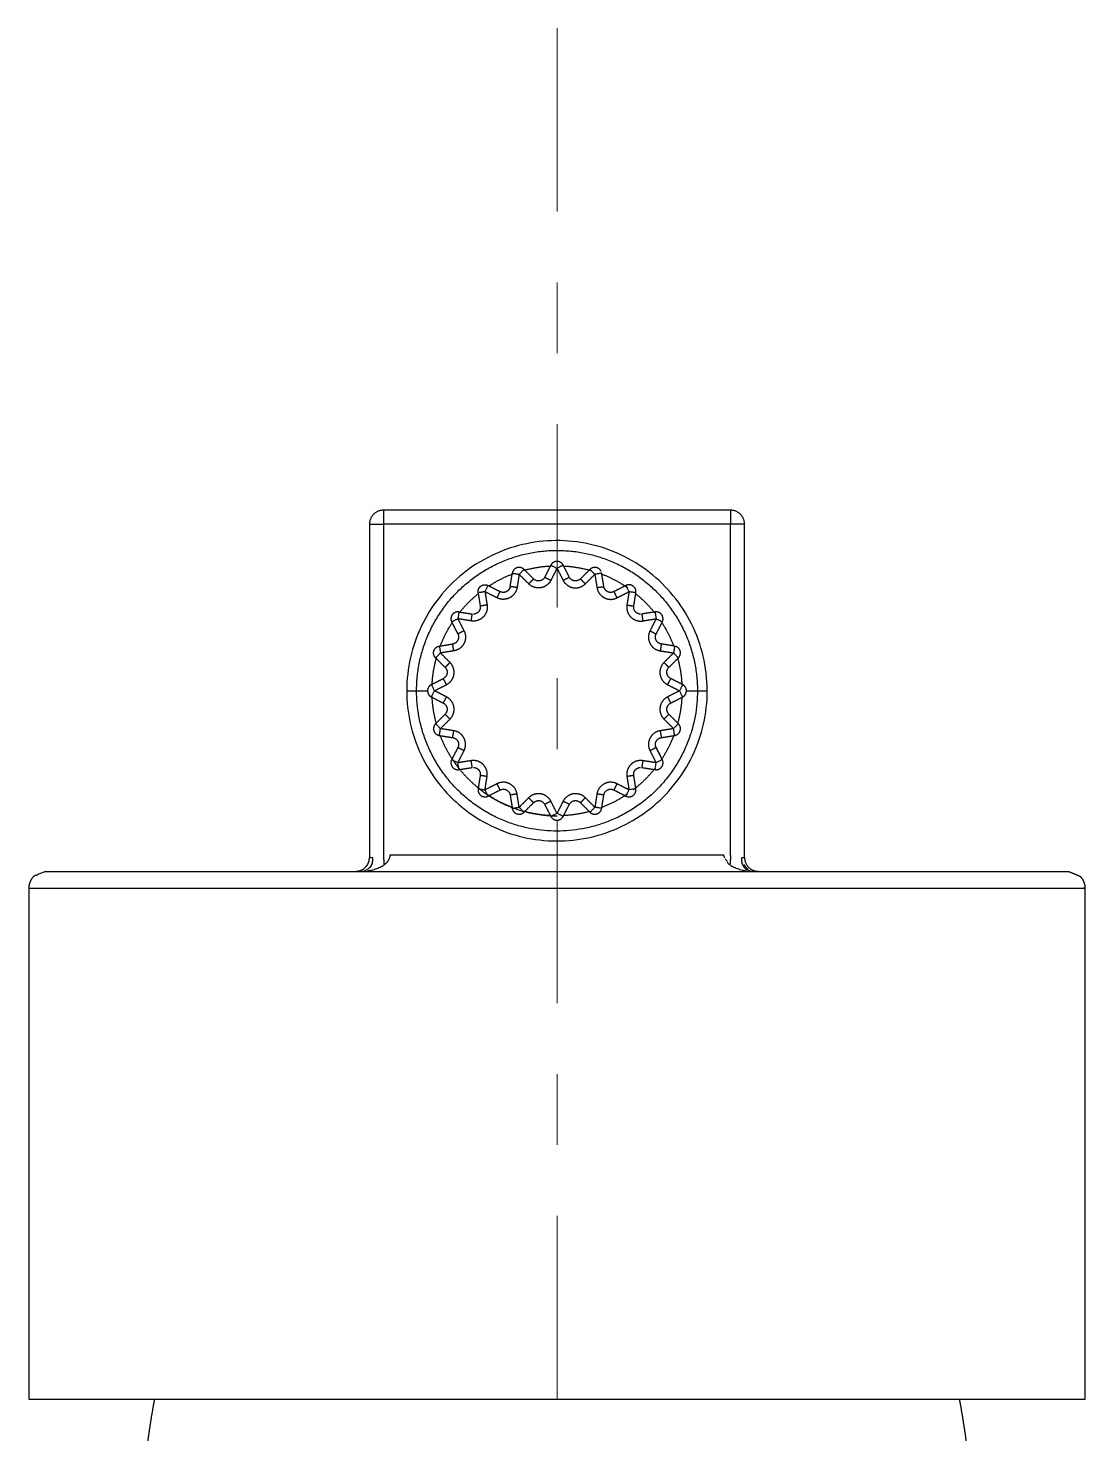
# Model space of a CAD drawing. Extents: x 9520 to 10292, y -16148 to -15602.
# Drawn here: x 9891.6 to 9929.7, y -15797.3 to -15746.5 of the extents above; entities that cross this region are included whole.
import ezdxf

# ---------------------------------------------------------------- set-up
doc = ezdxf.new("R2010")
doc.units = 0
doc.header["$MEASUREMENT"] = 0
doc.linetypes.add('CENTER', pattern=[47.5, 22, -8.5, 8.5, -8.5])
doc.linetypes.add('CENTER2', pattern=[28.575, 19.05, -3.175, 3.175, -3.175])
doc.layers.get('0').update_dxf_attribs({"linetype": 'CONTINUOUS'})
doc.layers.add('CENTER', color=1, linetype='CENTER2')

msp = doc.modelspace()

# ---------------------------------------------------------------- linework, layer by layer
at = {"lineweight": -3}
for points, weights, degree in [([(9904.418, -15763.805), (9904.418, -15763.805), (9904.418, -15764.305)], [1, 0.707106781153, 1], 2), ([(9916.918, -15763.805), (9916.918, -15763.805), (9916.918, -15764.305)], [1, 0.707106781187, 1], 2), ([(9903.918, -15764.305), (9903.918, -15764.305), (9904.418, -15764.305)], [1, 0.707106781187, 1], 2), ([(9904.418, -15763.805), (9903.918, -15763.805), (9903.918, -15764.305)], [1, 0.707106781187, 1], 2), ([(9917.418, -15764.305), (9917.418, -15763.805), (9916.918, -15763.805)], [1, 0.707106781187, 1], 2), ([(9917.418, -15764.305), (9917.418, -15764.305), (9916.918, -15764.305)], [1, 0.707106781187, 1], 2), ([(9909.505, -15765.958), (9909.96, -15765.836), (9910.43, -15765.811)], [1, 0.994568928658, 1], 2), ([(9910.469, -15765.809), (9910.45, -15765.81), (9910.43, -15765.811)], [0.999904615494, 0.99994298168, 1], 2), ([(9910.445, -15765.782), (9910.445, -15765.782), (9910.668, -15765.896)], [1, 0.707106781206, 1], 2), ([(9910.891, -15765.782), (9910.891, -15765.782), (9910.668, -15765.896)], [1, 0.707106781171, 1], 2), ([(9910.905, -15765.811), (9910.888, -15765.81), (9910.87, -15765.809)], [1, 0.999948421234, 0.999912105527], 2), ([(9910.905, -15765.811), (9911.376, -15765.836), (9911.831, -15765.958)], [1, 0.994568928662, 1], 2), ([(9908.219, -15766.53), (9908.614, -15766.273), (9909.053, -15766.104)], [1, 0.994568928646, 1], 2), ([(9909.053, -15766.104), (9909.096, -15766.088), (9909.139, -15766.073)], [1, 0.999732737787, 0.99956794411], 2), ([(9909.077, -15766.075), (9909.139, -15766.085), (9909.305, -15766.111)], [0.88835435667, 0.782163731068, 1], 2), ([(9909.305, -15766.111), (9909.482, -15765.935), (9909.482, -15765.935)], [1, 0.70710678117, 1], 2), ([(9909.47, -15765.967), (9909.488, -15765.962), (9909.505, -15765.958)], [0.999802166173, 0.999892847601, 1], 2), ([(9910.002, -15766.351), (9909.898, -15766.351), (9909.825, -15766.278)], [1, 0.923928800676, 1], 2), ([(9910.225, -15766.215), (9910.155, -15766.351), (9910.002, -15766.351)], [1, 0.852320484984, 1], 2), ([(9911.334, -15766.351), (9911.181, -15766.351), (9911.111, -15766.215)], [1, 0.852320484978, 1], 2), ([(9911.511, -15766.278), (9911.437, -15766.351), (9911.334, -15766.351)], [1, 0.923928800676, 1], 2), ([(9911.831, -15765.958), (9911.87, -15765.968), (9911.908, -15765.979)], [1, 0.999763316209, 0.999606994734], 2), ([(9912.03, -15766.111), (9911.854, -15765.935), (9911.854, -15765.935)], [1, 0.707106781192, 1], 2), ([(9912.277, -15766.072), (9912.277, -15766.072), (9912.03, -15766.111)], [1, 0.707106781176, 1], 2), ([(9912.252, -15766.093), (9912.267, -15766.099), (9912.283, -15766.104)], [0.999820167394, 0.999903388863, 1], 2), ([(9912.283, -15766.104), (9912.722, -15766.273), (9913.117, -15766.53)], [1, 0.994568928659, 1], 2), ([(9907.172, -15767.471), (9907.469, -15767.106), (9907.834, -15766.809)], [1, 0.994568928656, 1], 2), ([(9908.076, -15766.738), (9907.932, -15766.761), (9907.861, -15766.772)], [1, 0.805421925683, 0.869372383794], 2), ([(9908.076, -15766.488), (9908.136, -15766.488), (9908.19, -15766.515)], [1, 0.972337504974, 1], 2), ([(9908.076, -15766.738), (9908.19, -15766.515), (9908.19, -15766.515)], [1, 0.707106781174, 1], 2), ([(9908.736, -15766.763), (9908.676, -15766.763), (9908.622, -15766.735)], [1, 0.97232704154, 1], 2), ([(9908.983, -15766.552), (9908.949, -15766.763), (9908.736, -15766.763)], [1, 0.760211636955, 1], 2), ([(9912.6, -15766.763), (9912.387, -15766.763), (9912.353, -15766.552)], [1, 0.760211636653, 1], 2), ([(9912.714, -15766.735), (9912.66, -15766.763), (9912.6, -15766.763)], [1, 0.972327041152, 1], 2), ([(9913.117, -15766.53), (9913.171, -15766.565), (9913.223, -15766.601)], [1, 0.999624931209, 0.999451669901], 2), ([(9913.146, -15766.515), (9913.146, -15766.515), (9913.26, -15766.738)], [1, 0.707319589939, 1], 2), ([(9913.507, -15766.777), (9913.507, -15766.777), (9913.26, -15766.738)], [1, 0.707106781201, 1], 2), ([(9913.501, -15766.809), (9913.867, -15767.106), (9914.164, -15767.471)], [1, 0.994568928658, 1], 2), ([(9906.468, -15768.69), (9906.637, -15768.251), (9906.893, -15767.856)], [1, 0.99456892865, 1], 2), ([(9906.851, -15767.713), (9906.851, -15767.773), (9906.878, -15767.827)], [1, 0.972337504997, 1], 2), ([(9907.101, -15767.713), (9906.878, -15767.827), (9906.878, -15767.827)], [1, 0.707106781202, 1], 2), ([(9907.14, -15767.466), (9907.14, -15767.466), (9907.101, -15767.713)], [1, 0.707106781184, 1], 2), ([(9914.164, -15767.471), (9914.185, -15767.497), (9914.205, -15767.523)], [1, 0.999806777725, 0.999667114121], 2), ([(9914.196, -15767.466), (9914.196, -15767.466), (9914.235, -15767.713)], [1, 0.707106781184, 1], 2), ([(9914.458, -15767.827), (9914.458, -15767.827), (9914.235, -15767.713)], [1, 0.707106781209, 1], 2), ([(9914.443, -15767.856), (9914.699, -15768.251), (9914.868, -15768.69)], [1, 0.994568928661, 1], 2), ([(9914.458, -15767.827), (9914.485, -15767.773), (9914.485, -15767.713)], [1, 0.972337504991, 1], 2), ([(9907.126, -15768.373), (9907.126, -15768.586), (9906.915, -15768.62)], [1, 0.760211636975, 1], 2), ([(9907.099, -15768.259), (9907.126, -15768.313), (9907.126, -15768.373)], [1, 0.972327041349, 1], 2), ([(9906.435, -15768.695), (9906.435, -15768.695), (9906.474, -15768.942)], [1, 0.707106781099, 1], 2), ([(9914.9, -15768.695), (9914.9, -15768.695), (9914.861, -15768.942)], [1, 0.707106781098, 1], 2), ([(9915.111, -15768.942), (9915.111, -15768.752), (9914.928, -15768.701)], [1, 0.780943142058, 0.962295721619], 2), ([(9906.174, -15770.067), (9906.199, -15769.597), (9906.321, -15769.142)], [1, 0.99456892865, 1], 2), ([(9906.474, -15768.942), (9906.298, -15769.119), (9906.298, -15769.119)], [1, 0.707106781223, 1], 2), ([(9906.321, -15769.142), (9906.325, -15769.125), (9906.33, -15769.109)], [1, 0.999898315872, 0.999811464497], 2), ([(9915.038, -15769.119), (9915.038, -15769.119), (9914.861, -15768.942)], [1, 0.707106781208, 1], 2), ([(9914.998, -15769.079), (9915.007, -15769.11), (9915.015, -15769.142)], [0.99966711412, 0.999806777724, 1], 2), ([(9915.015, -15769.142), (9915.137, -15769.597), (9915.162, -15770.067)], [1, 0.994568928663, 1], 2), ([(9915.038, -15769.119), (9915.111, -15769.046), (9915.111, -15768.942)], [1, 0.923826400915, 1], 2), ([(9905.261, -15770.305), (9905.468, -15770.305), (9905.614, -15770.305)], [1, 0.92377299443, 1], 2), ([(9906.145, -15770.082), (9906.145, -15770.082), (9906.259, -15770.305)], [1, 0.70710678117, 1], 2), ([(9906.145, -15770.528), (9906.145, -15770.528), (9906.259, -15770.305)], [1, 0.707106781175, 1], 2), ([(9906.173, -15770.092), (9906.174, -15770.08), (9906.174, -15770.067)], [0.999935768924, 0.999964210007, 1], 2), ([(9915.191, -15770.082), (9915.191, -15770.082), (9915.077, -15770.305)], [1, 0.707106781168, 1], 2), ([(9915.191, -15770.528), (9915.191, -15770.528), (9915.077, -15770.305)], [1, 0.707106781172, 1], 2), ([(9915.327, -15770.305), (9915.327, -15770.152), (9915.191, -15770.082)], [1, 0.852567624785, 1], 2), ([(9915.191, -15770.528), (9915.327, -15770.458), (9915.327, -15770.305)], [1, 0.852567624781, 1], 2), ([(9906.174, -15770.542), (9906.172, -15770.51), (9906.171, -15770.477)], [1, 0.999903396373, 0.999860333756], 2), ([(9906.321, -15771.468), (9906.199, -15771.013), (9906.174, -15770.542)], [1, 0.994568928651, 1], 2), ([(9915.162, -15770.542), (9915.137, -15771.013), (9915.015, -15771.468)], [1, 0.994568928663, 1], 2), ([(9906.298, -15771.491), (9906.298, -15771.491), (9906.474, -15771.667)], [1, 0.707106781206, 1], 2), ([(9906.439, -15771.891), (9906.45, -15771.824), (9906.474, -15771.667)], [0.879332768171, 0.792109900686, 1], 2), ([(9906.893, -15772.754), (9906.637, -15772.359), (9906.468, -15771.919)], [1, 0.994568928653, 1], 2), ([(9914.868, -15771.919), (9914.699, -15772.359), (9914.443, -15772.754)], [1, 0.994568928664, 1], 2), ([(9915.038, -15771.491), (9915.038, -15771.491), (9914.861, -15771.667)], [1, 0.707106781225, 1], 2), ([(9914.9, -15771.914), (9914.9, -15771.914), (9914.861, -15771.667)], [1, 0.707106781239, 1], 2), ([(9914.879, -15771.892), (9914.874, -15771.906), (9914.868, -15771.919)], [0.999838701279, 0.999914052103, 1], 2), ([(9914.9, -15771.914), (9915.111, -15771.881), (9915.111, -15771.667)], [1, 0.760315804315, 1], 2), ([(9915.111, -15771.667), (9915.111, -15771.564), (9915.038, -15771.491)], [1, 0.923826400913, 1], 2), ([(9906.878, -15772.783), (9906.878, -15772.783), (9907.101, -15772.896)], [1, 0.707482663699, 1], 2), ([(9906.919, -15772.795), (9907.017, -15772.941), (9907.125, -15773.079)], [0.862068945541, 0.858723149583, 0.856692139583], 2), ([(9914.458, -15772.783), (9914.458, -15772.783), (9914.235, -15772.896)], [1, 0.707270012364, 1], 2), ([(9914.443, -15772.754), (9914.434, -15772.769), (9914.424, -15772.783)], [1, 0.999897003002, 0.999809224248], 2), ([(9914.485, -15772.897), (9914.485, -15772.837), (9914.458, -15772.783)], [1, 0.972337504999, 1], 2), ([(9907.172, -15773.138), (9907.151, -15773.113), (9907.131, -15773.087)], [1, 0.99980712162, 0.999667611435], 2), ([(9907.834, -15773.801), (9907.469, -15773.504), (9907.172, -15773.138)], [1, 0.994568928659, 1], 2), ([(9914.164, -15773.138), (9913.867, -15773.504), (9913.501, -15773.801)], [1, 0.994568928664, 1], 2), ([(9914.198, -15773.096), (9914.181, -15773.117), (9914.164, -15773.138)], [0.999718234413, 0.999840978998, 1], 2), ([(9907.829, -15773.833), (9907.829, -15773.833), (9908.076, -15773.872)], [1, 0.707106781199, 1], 2), ([(9907.907, -15773.859), (9907.871, -15773.83), (9907.834, -15773.801)], [0.999560768038, 0.999726878781, 1], 2), ([(9907.907, -15773.859), (9908.026, -15773.951), (9908.151, -15774.035)], [0.856895310157, 0.858690297735, 0.861449787061], 2), ([(9908.19, -15774.095), (9908.19, -15774.095), (9908.076, -15773.872)], [1, 0.707106781173, 1], 2), ([(9908.622, -15773.874), (9908.676, -15773.847), (9908.736, -15773.847)], [1, 0.972327041017, 1], 2), ([(9908.736, -15773.847), (9908.949, -15773.847), (9908.983, -15774.058)], [1, 0.760211638399, 1], 2), ([(9912.353, -15774.058), (9912.387, -15773.847), (9912.6, -15773.847)], [1, 0.760211638399, 1], 2), ([(9912.6, -15773.847), (9912.66, -15773.847), (9912.714, -15773.874)], [1, 0.972327041019, 1], 2), ([(9913.146, -15774.095), (9913.146, -15774.095), (9913.259, -15773.872)], [1, 0.707269857015, 1], 2), ([(9913.501, -15773.801), (9913.458, -15773.836), (9913.413, -15773.871)], [1, 0.99966789592, 0.999494012733], 2), ([(9908.076, -15774.122), (9908.136, -15774.122), (9908.19, -15774.095)], [1, 0.972337504973, 1], 2), ([(9908.219, -15774.08), (9908.207, -15774.072), (9908.195, -15774.065)], [1, 0.999917156197, 0.999844157841], 2), ([(9909.053, -15774.505), (9908.614, -15774.336), (9908.219, -15774.08)], [1, 0.994568928658, 1], 2), ([(9908.219, -15774.08), (9909.336, -15774.805), (9910.668, -15774.805)], [0.863024845055, 0.890795195755, 1], 2), ([(9909.825, -15774.332), (9909.899, -15774.258), (9910.002, -15774.258)], [1, 0.92379476048, 1], 2), ([(9910.002, -15774.258), (9910.155, -15774.258), (9910.225, -15774.395)], [1, 0.852503607935, 1], 2), ([(9911.111, -15774.395), (9911.181, -15774.258), (9911.334, -15774.258)], [1, 0.852412059644, 1], 2), ([(9911.334, -15774.258), (9911.437, -15774.259), (9911.511, -15774.332)], [1, 0.923861794778, 1], 2), ([(9913.117, -15774.08), (9912.722, -15774.336), (9912.283, -15774.505)], [1, 0.994568928657, 1], 2), ([(9913.193, -15774.03), (9913.155, -15774.055), (9913.117, -15774.08)], [0.999568152961, 0.999732907111, 1], 2), ([(9913.146, -15774.095), (9913.2, -15774.122), (9913.26, -15774.122)], [1, 0.97233750517, 1], 2), ([(9909.058, -15774.537), (9909.058, -15774.537), (9909.305, -15774.498)], [1, 0.707106781199, 1], 2), ([(9909.058, -15774.537), (9909.092, -15774.748), (9909.305, -15774.748)], [1, 0.760315804407, 1], 2), ([(9909.482, -15774.675), (9909.482, -15774.675), (9909.305, -15774.498)], [1, 0.707106781191, 1], 2), ([(9909.305, -15774.748), (9909.409, -15774.748), (9909.482, -15774.675)], [1, 0.923826400903, 1], 2), ([(9910.43, -15774.799), (9909.96, -15774.774), (9909.505, -15774.652)], [1, 0.994568928659, 1], 2), ([(9910.445, -15774.828), (9910.445, -15774.828), (9910.668, -15774.714)], [1, 0.707106781167, 1], 2), ([(9910.445, -15774.828), (9910.515, -15774.964), (9910.668, -15774.964)], [1, 0.852567624753, 1], 2), ([(9910.891, -15774.828), (9910.891, -15774.828), (9910.668, -15774.714)], [1, 0.707106781163, 1], 2), ([(9910.668, -15774.964), (9910.821, -15774.964), (9910.891, -15774.828)], [1, 0.852567624753, 1], 2), ([(9911.831, -15774.652), (9911.376, -15774.774), (9910.905, -15774.799)], [1, 0.994568928661, 1], 2), ([(9911.854, -15774.675), (9911.854, -15774.675), (9912.03, -15774.498)], [1, 0.707106781172, 1], 2), ([(9911.854, -15774.675), (9911.927, -15774.748), (9912.03, -15774.748)], [1, 0.923826400907, 1], 2), ([(9912.277, -15774.537), (9912.277, -15774.537), (9912.03, -15774.498)], [1, 0.707106781176, 1], 2), ([(9912.03, -15774.748), (9912.244, -15774.748), (9912.277, -15774.537)], [1, 0.760315804253, 1], 2), ([(9903.918, -15776.305), (9903.918, -15776.305), (9903.993, -15776.305)], [1, 0.961769724036, 1], 2), ([(9904.418, -15776.239), (9904.432, -15776.405), (9904.443, -15776.538)], [1, 0.948852224437, 1], 2), ([(9916.918, -15776.239), (9916.904, -15776.405), (9916.893, -15776.538)], [1, 0.948851854337, 1], 2), ([(9917.343, -15776.305), (9917.418, -15776.305), (9917.418, -15776.305)], [1, 0.961769184808, 1], 2), ([(9917.418, -15776.305), (9917.418, -15776.805), (9917.918, -15776.805)], [1, 0.707106781187, 1], 2), ([(9892.268, -15776.805), (9892.268, -15776.805), (9908.526, -15776.805)], [1, 0.747138767735, 1], 2), ([(9908.526, -15776.805), (9909.593, -15776.805), (9910.668, -15776.805)], [1, 0.998267078611, 1], 2), ([(9917.403, -15776.562), (9917.456, -15776.664), (9917.541, -15776.728)], [0.86653291059, 0.841790453716, 0.864214135962], 2), ([(9891.669, -15777.405), (9891.669, -15777.405), (9908.456, -15777.405)], [0.978045968141, 0.73889015648, 1], 2), ([(9908.456, -15777.405), (9909.558, -15777.405), (9910.668, -15777.405)], [1, 0.998298353132, 1], 2), ([(9891.668, -15795.805), (9891.668, -15795.805), (9910.668, -15795.805)], [1, 0.707106781187, 1], 2), ([(9895.95, -15797.305), (9896.017, -15796.803), (9896.097, -15796.303), (9896.188, -15795.805)], [1.18739528092, 1.18719344819, 1.1872221149, 1.18748128104], 3), ([(9910.668, -15795.805), (9929.668, -15795.805), (9929.668, -15795.805)], [1, 0.707106781187, 1], 2), ([(9925.147, -15795.805), (9925.239, -15796.303), (9925.319, -15796.803), (9925.386, -15797.305)], [1.1134584095, 1.11321537087, 1.11318851285, 1.11337783544], 3)]:
    msp.add_rational_spline(points, weights, degree=degree, dxfattribs=at)
for points, degree in [([(9903.918, -15764.305), (9903.918, -15770.305), (9903.918, -15776.305)], 2), ([(9916.918, -15763.805), (9910.668, -15763.805), (9904.418, -15763.805)], 2), ([(9916.918, -15764.305), (9910.668, -15764.305), (9904.418, -15764.305)], 2), ([(9904.418, -15764.305), (9904.418, -15770.272), (9904.418, -15776.239)], 2), ([(9916.918, -15776.239), (9916.918, -15770.272), (9916.918, -15764.305)], 2), ([(9917.418, -15776.305), (9917.418, -15770.305), (9917.418, -15764.305)], 2), ([(9916.075, -15770.305), (9916.072, -15769.873), (9915.976, -15769.044), (9915.55, -15767.875), (9914.885, -15766.85), (9914.027, -15766.011), (9912.99, -15765.371), (9911.836, -15764.979), (9910.626, -15764.853), (9909.42, -15764.997), (9908.278, -15765.404), (9907.252, -15766.056), (9906.4, -15766.912), (9905.749, -15767.95), (9905.349, -15769.107), (9905.261, -15769.899), (9905.261, -15770.305)], 3), ([(9910.445, -15765.782), (9910.335, -15765.998), (9910.225, -15766.215)], 2), ([(9911.111, -15766.215), (9911.001, -15765.998), (9910.891, -15765.782)], 2), ([(9908.983, -15766.552), (9909.021, -15766.312), (9909.058, -15766.072)], 2), ([(9909.305, -15766.111), (9909.268, -15766.351), (9909.23, -15766.591)], 2), ([(9909.649, -15766.455), (9909.477, -15766.283), (9909.305, -15766.111)], 2), ([(9909.487, -15765.94), (9909.656, -15766.109), (9909.825, -15766.278)], 2), ([(9910.668, -15765.896), (9910.558, -15766.112), (9910.448, -15766.328)], 2), ([(9910.668, -15765.896), (9910.778, -15766.112), (9910.888, -15766.328)], 2), ([(9911.511, -15766.278), (9911.682, -15766.106), (9911.854, -15765.935)], 2), ([(9911.687, -15766.455), (9911.859, -15766.283), (9912.03, -15766.111)], 2), ([(9912.03, -15766.111), (9912.068, -15766.351), (9912.106, -15766.591)], 2), ([(9912.353, -15766.552), (9912.315, -15766.312), (9912.277, -15766.072)], 2), ([(9907.829, -15766.777), (9907.867, -15767.017), (9907.905, -15767.256)], 2), ([(9908.509, -15766.958), (9908.292, -15766.848), (9908.076, -15766.738)], 2), ([(9908.076, -15766.738), (9908.114, -15766.977), (9908.152, -15767.217)], 2), ([(9908.216, -15766.528), (9908.419, -15766.632), (9908.622, -15766.735)], 2), ([(9913.146, -15766.515), (9912.93, -15766.625), (9912.714, -15766.735)], 2), ([(9912.827, -15766.958), (9913.043, -15766.848), (9913.26, -15766.738)], 2), ([(9913.26, -15766.738), (9913.222, -15766.977), (9913.184, -15767.217)], 2), ([(9913.431, -15767.256), (9913.469, -15767.017), (9913.507, -15766.777)], 2), ([(9906.878, -15767.827), (9906.988, -15768.043), (9907.099, -15768.259)], 2), ([(9906.893, -15767.856), (9906.995, -15768.057), (9907.098, -15768.258)], 2), ([(9907.58, -15767.789), (9907.34, -15767.751), (9907.101, -15767.713)], 2), ([(9907.101, -15767.713), (9907.211, -15767.929), (9907.321, -15768.146)], 2), ([(9907.14, -15767.466), (9907.38, -15767.504), (9907.619, -15767.542)], 2), ([(9914.196, -15767.466), (9913.956, -15767.504), (9913.717, -15767.542)], 2), ([(9913.756, -15767.789), (9913.995, -15767.751), (9914.235, -15767.713)], 2), ([(9914.235, -15767.713), (9914.125, -15767.929), (9914.015, -15768.146)], 2), ([(9914.237, -15768.259), (9914.348, -15768.043), (9914.458, -15767.827)], 2), ([(9906.435, -15768.695), (9906.675, -15768.658), (9906.915, -15768.62)], 2), ([(9906.954, -15768.867), (9906.714, -15768.904), (9906.474, -15768.942)], 2), ([(9914.382, -15768.867), (9914.622, -15768.904), (9914.861, -15768.942)], 2), ([(9914.9, -15768.695), (9914.661, -15768.658), (9914.421, -15768.62)], 2), ([(9906.298, -15769.119), (9906.469, -15769.291), (9906.641, -15769.462)], 2), ([(9906.474, -15768.942), (9906.646, -15769.114), (9906.818, -15769.285)], 2), ([(9914.861, -15768.942), (9914.69, -15769.114), (9914.518, -15769.285)], 2), ([(9914.695, -15769.462), (9914.867, -15769.291), (9915.038, -15769.119)], 2), ([(9906.145, -15770.082), (9906.362, -15769.972), (9906.578, -15769.862)], 2), ([(9915.191, -15770.082), (9914.974, -15769.972), (9914.758, -15769.862)], 2), ([(9905.261, -15770.305), (9905.261, -15770.699), (9905.344, -15771.474), (9905.733, -15772.626), (9906.377, -15773.67), (9907.234, -15774.541), (9908.279, -15775.208), (9909.441, -15775.618), (9910.651, -15775.757), (9911.86, -15775.625), (9913.017, -15775.227), (9914.061, -15774.574), (9914.925, -15773.712), (9915.582, -15772.671), (9915.986, -15771.506), (9916.075, -15770.712), (9916.075, -15770.305)], 3), ([(9905.614, -15770.305), (9905.817, -15770.305), (9906.02, -15770.305)], 2), ([(9906.259, -15770.305), (9906.475, -15770.195), (9906.691, -15770.085)], 2), ([(9906.691, -15770.525), (9906.475, -15770.415), (9906.259, -15770.305)], 2), ([(9914.645, -15770.085), (9914.861, -15770.195), (9915.077, -15770.305)], 2), ([(9915.077, -15770.305), (9914.861, -15770.415), (9914.645, -15770.525)], 2), ([(9915.331, -15770.305), (9915.527, -15770.305), (9915.723, -15770.305)], 2), ([(9915.723, -15770.305), (9915.753, -15770.305), (9915.825, -15770.305), (9915.945, -15770.305), (9916.032, -15770.305), (9916.075, -15770.305)], 3), ([(9906.145, -15770.528), (9906.362, -15770.638), (9906.578, -15770.748)], 2), ([(9914.758, -15770.748), (9914.974, -15770.638), (9915.191, -15770.528)], 2), ([(9906.641, -15771.147), (9906.469, -15771.319), (9906.298, -15771.491)], 2), ([(9906.474, -15771.667), (9906.646, -15771.496), (9906.818, -15771.324)], 2), ([(9914.518, -15771.324), (9914.69, -15771.496), (9914.861, -15771.667)], 2), ([(9915.038, -15771.491), (9914.867, -15771.319), (9914.695, -15771.147)], 2), ([(9906.435, -15771.914), (9906.675, -15771.952), (9906.915, -15771.99)], 2), ([(9906.954, -15771.743), (9906.714, -15771.705), (9906.474, -15771.667)], 2), ([(9914.861, -15771.667), (9914.622, -15771.705), (9914.382, -15771.743)], 2), ([(9914.421, -15771.99), (9914.661, -15771.952), (9914.9, -15771.914)], 2), ([(9907.099, -15772.351), (9906.988, -15772.567), (9906.878, -15772.783)], 2), ([(9914.237, -15772.351), (9914.34, -15772.552), (9914.443, -15772.754)], 2), ([(9914.458, -15772.783), (9914.348, -15772.567), (9914.237, -15772.351)], 2), ([(9907.101, -15772.896), (9907.211, -15772.68), (9907.321, -15772.464)], 2), ([(9907.58, -15772.821), (9907.34, -15772.858), (9907.101, -15772.896)], 2), ([(9907.128, -15773.071), (9907.125, -15773.048), (9907.116, -15772.993), (9907.106, -15772.928), (9907.101, -15772.896)], 3), ([(9914.235, -15772.896), (9913.995, -15772.858), (9913.756, -15772.821)], 2), ([(9914.015, -15772.464), (9914.125, -15772.68), (9914.235, -15772.896)], 2), ([(9914.208, -15773.07), (9914.211, -15773.048), (9914.22, -15772.993), (9914.23, -15772.928), (9914.235, -15772.896)], 3), ([(9907.14, -15773.143), (9907.38, -15773.105), (9907.619, -15773.067)], 2), ([(9907.905, -15773.354), (9907.867, -15773.593), (9907.829, -15773.833)], 2), ([(9908.076, -15773.872), (9908.114, -15773.632), (9908.152, -15773.393)], 2), ([(9913.184, -15773.393), (9913.221, -15773.632), (9913.259, -15773.872)], 2), ([(9913.507, -15773.833), (9913.469, -15773.593), (9913.431, -15773.354)], 2), ([(9913.717, -15773.067), (9913.956, -15773.105), (9914.196, -15773.143)], 2), ([(9908.509, -15773.652), (9908.292, -15773.762), (9908.076, -15773.872)], 2), ([(9908.19, -15774.095), (9908.406, -15773.985), (9908.622, -15773.874)], 2), ([(9912.714, -15773.874), (9912.93, -15773.985), (9913.146, -15774.095)], 2), ([(9913.259, -15773.872), (9913.043, -15773.762), (9912.827, -15773.652)], 2), ([(9913.434, -15773.844), (9913.411, -15773.848), (9913.356, -15773.857), (9913.292, -15773.867), (9913.259, -15773.872)], 3), ([(9908.983, -15774.058), (9909.021, -15774.298), (9909.058, -15774.537)], 2), ([(9909.305, -15774.498), (9909.268, -15774.259), (9909.23, -15774.019)], 2), ([(9909.649, -15774.155), (9909.477, -15774.327), (9909.305, -15774.498)], 2), ([(9909.482, -15774.675), (9909.654, -15774.503), (9909.825, -15774.332)], 2), ([(9910.225, -15774.395), (9910.335, -15774.611), (9910.445, -15774.828)], 2), ([(9910.668, -15774.714), (9910.558, -15774.498), (9910.448, -15774.282)], 2), ([(9910.888, -15774.282), (9910.778, -15774.498), (9910.668, -15774.714)], 2), ([(9910.891, -15774.828), (9911.001, -15774.611), (9911.111, -15774.395)], 2), ([(9911.511, -15774.332), (9911.682, -15774.503), (9911.854, -15774.675)], 2), ([(9912.03, -15774.498), (9911.859, -15774.327), (9911.687, -15774.155)], 2), ([(9912.106, -15774.019), (9912.068, -15774.259), (9912.03, -15774.498)], 2), ([(9912.277, -15774.537), (9912.315, -15774.298), (9912.353, -15774.058)], 2), ([(9903.418, -15776.805), (9903.47, -15776.805), (9903.575, -15776.788), (9903.717, -15776.716), (9903.829, -15776.604), (9903.901, -15776.462), (9903.918, -15776.357), (9903.918, -15776.305)], 3), ([(9904.016, -15776.293), (9904.028, -15776.356), (9904.03, -15776.483), (9903.97, -15776.642), (9903.89, -15776.713), (9903.845, -15776.737)], 3), ([(9904.668, -15776.205), (9910.668, -15776.205), (9916.668, -15776.205)], 2), ([(9917.32, -15776.293), (9917.308, -15776.356), (9917.306, -15776.483), (9917.366, -15776.642), (9917.444, -15776.713), (9917.491, -15776.737)], 3), ([(9891.668, -15795.805), (9891.668, -15786.605), (9891.668, -15777.405)], 2), ([(9929.668, -15777.405), (9929.668, -15786.605), (9929.668, -15795.805)], 2)]:
    msp.add_open_spline(points, degree=degree, dxfattribs=at)
for points, weights, degree, knots in [([(9905.614, -15770.305), (9905.614, -15768.211), (9907.095, -15766.731), (9908.575, -15765.251), (9910.669, -15765.251), (9912.762, -15765.251), (9914.242, -15766.731), (9915.723, -15768.211), (9915.723, -15770.305)], [1, 0.923879018854, 1, 0.923879018854, 1, 0.923879018854, 1, 0.923879018854, 1], 2, [0, 0, 0, 3.969622, 3.969622, 7.939244, 7.939244, 11.908865, 11.908865, 15.878487, 15.878487, 15.878487]), ([(9910.891, -15765.782), (9910.821, -15765.646), (9910.668, -15765.646), (9910.515, -15765.646), (9910.445, -15765.782)], [1, 0.852567624767, 1, 0.852567624767, 1], 2, [0, 0, 0, 0.2749588, 0.2749588, 0.5499175, 0.5499175, 0.5499175]), ([(9909.482, -15765.935), (9909.374, -15765.826), (9909.228, -15765.874), (9909.082, -15765.921), (9909.058, -15766.072)], [1, 0.852567624795, 1, 0.852567624795, 1], 2, [0, 0, 0, 0.2749588, 0.2749588, 0.5499175, 0.5499175, 0.5499175]), ([(9909.649, -15766.455), (9909.722, -15766.382), (9909.774, -15766.33), (9909.825, -15766.278), (9909.825, -15766.278)], [1, 0.923879276764, 1, 0.923879276764, 1], 2, [-0.3927099, -0.3927099, -0.3927099, -0.1963549, -0.1963549, 0, 0, 0]), ([(9910.448, -15766.328), (9910.332, -15766.555), (9910.08, -15766.595), (9909.829, -15766.635), (9909.649, -15766.455)], [1, 0.890896539723, 1, 0.890896539723, 1], 2, [-0.9428221, -0.9428221, -0.9428221, -0.4714111, -0.4714111, 0, 0, 0]), ([(9910.225, -15766.215), (9910.225, -15766.215), (9910.29, -15766.248), (9910.355, -15766.281), (9910.448, -15766.328)], [1, 0.923873194446, 1, 0.923873194446, 1], 2, [0, 0, 0, 0.1963492, 0.1963492, 0.3926983, 0.3926983, 0.3926983]), ([(9910.888, -15766.328), (9910.98, -15766.281), (9911.046, -15766.248), (9911.111, -15766.215), (9911.111, -15766.215)], [1, 0.923879276741, 1, 0.923879276741, 1], 2, [-0.3927099, -0.3927099, -0.3927099, -0.1963549, -0.1963549, 0, 0, 0]), ([(9910.888, -15766.328), (9911.004, -15766.555), (9911.256, -15766.595), (9911.507, -15766.635), (9911.687, -15766.455)], [1, 0.890896539735, 1, 0.890896539735, 1], 2, [0, 0, 0, 0.4714111, 0.4714111, 0.9428221, 0.9428221, 0.9428221]), ([(9911.511, -15766.278), (9911.511, -15766.278), (9911.562, -15766.33), (9911.614, -15766.382), (9911.687, -15766.455)], [1, 0.923873194481, 1, 0.923873194481, 1], 2, [0, 0, 0, 0.1963492, 0.1963492, 0.3926983, 0.3926983, 0.3926983]), ([(9912.253, -15765.998), (9912.206, -15765.906), (9912.108, -15765.874), (9911.962, -15765.826), (9911.854, -15765.935)], [0.939244295528, 0.895374308909, 1, 0.852567624795, 1], 2, [0.0798337, 0.0798337, 0.0798337, 0.2749588, 0.2749588, 0.5499175, 0.5499175, 0.5499175]), ([(9907.829, -15766.777), (9907.811, -15766.663), (9907.886, -15766.575), (9907.961, -15766.488), (9908.076, -15766.488)], [1, 0.908114113227, 1, 0.908114113227, 1], 2, [-0.4320384, -0.4320384, -0.4320384, -0.2160192, -0.2160192, 0, 0, 0]), ([(9909.23, -15766.591), (9909.19, -15766.843), (9908.963, -15766.958), (9908.736, -15767.074), (9908.509, -15766.958)], [1, 0.890896539712, 1, 0.890896539712, 1], 2, [-0.9428221, -0.9428221, -0.9428221, -0.4714111, -0.4714111, 0, 0, 0]), ([(9908.509, -15766.958), (9908.556, -15766.866), (9908.589, -15766.801), (9908.622, -15766.735), (9908.622, -15766.735)], [1, 0.923879276752, 1, 0.923879276752, 1], 2, [-0.3927099, -0.3927099, -0.3927099, -0.1963549, -0.1963549, 0, 0, 0]), ([(9909.23, -15766.591), (9909.127, -15766.575), (9909.055, -15766.563), (9908.983, -15766.552), (9908.983, -15766.552)], [1, 0.923873194465, 1, 0.923873194465, 1], 2, [-0.3926983, -0.3926983, -0.3926983, -0.1963492, -0.1963492, 0, 0, 0]), ([(9912.106, -15766.591), (9912.209, -15766.575), (9912.281, -15766.563), (9912.353, -15766.552), (9912.353, -15766.552)], [1, 0.923879276749, 1, 0.923879276749, 1], 2, [-0.3927099, -0.3927099, -0.3927099, -0.1963549, -0.1963549, 0, 0, 0]), ([(9912.106, -15766.591), (9912.146, -15766.843), (9912.373, -15766.958), (9912.6, -15767.074), (9912.827, -15766.958)], [1, 0.890896539723, 1, 0.890896539723, 1], 2, [0, 0, 0, 0.4714111, 0.4714111, 0.9428221, 0.9428221, 0.9428221]), ([(9912.714, -15766.735), (9912.714, -15766.735), (9912.747, -15766.801), (9912.78, -15766.866), (9912.827, -15766.958)], [1, 0.92387319448, 1, 0.92387319448, 1], 2, [0, 0, 0, 0.1963492, 0.1963492, 0.3926983, 0.3926983, 0.3926983]), ([(9913.507, -15766.777), (9913.531, -15766.626), (9913.407, -15766.535), (9913.283, -15766.445), (9913.146, -15766.515)], [1, 0.852560325125, 1, 0.852560325125, 1], 2, [0, 0, 0, 0.2749656, 0.2749656, 0.5499313, 0.5499313, 0.5499313]), ([(9908.152, -15767.217), (9908.192, -15767.469), (9908.012, -15767.649), (9907.832, -15767.829), (9907.58, -15767.789)], [1, 0.890896539716, 1, 0.890896539716, 1], 2, [-0.9428221, -0.9428221, -0.9428221, -0.4714111, -0.4714111, 0, 0, 0]), ([(9907.905, -15767.256), (9907.923, -15767.37), (9907.849, -15767.458), (9907.774, -15767.545), (9907.658, -15767.545)], [1, 0.908073796187, 1, 0.908073796187, 1], 2, [-0.4320701, -0.4320701, -0.4320701, -0.2160351, -0.2160351, 0, 0, 0]), ([(9908.152, -15767.217), (9908.05, -15767.233), (9907.978, -15767.245), (9907.905, -15767.256), (9907.905, -15767.256)], [1, 0.923873194469, 1, 0.923873194469, 1], 2, [-0.3926983, -0.3926983, -0.3926983, -0.1963492, -0.1963492, 0, 0, 0]), ([(9913.184, -15767.217), (9913.144, -15767.469), (9913.324, -15767.649), (9913.504, -15767.829), (9913.756, -15767.789)], [1, 0.890896539699, 1, 0.890896539699, 1], 2, [0, 0, 0, 0.4714111, 0.4714111, 0.9428221, 0.9428221, 0.9428221]), ([(9913.184, -15767.217), (9913.286, -15767.233), (9913.358, -15767.245), (9913.431, -15767.256), (9913.431, -15767.256)], [1, 0.923879276748, 1, 0.923879276748, 1], 2, [-0.3927099, -0.3927099, -0.3927099, -0.1963549, -0.1963549, 0, 0, 0]), ([(9913.677, -15767.545), (9913.562, -15767.545), (9913.487, -15767.458), (9913.412, -15767.37), (9913.431, -15767.256)], [1, 0.908066534819, 1, 0.908066534819, 1], 2, [-0.4320874, -0.4320874, -0.4320874, -0.2160437, -0.2160437, 0, 0, 0]), ([(9907.14, -15767.466), (9907.026, -15767.448), (9906.938, -15767.523), (9906.851, -15767.598), (9906.851, -15767.713)], [1, 0.908114113229, 1, 0.908114113229, 1], 2, [0, 0, 0, 0.2160192, 0.2160192, 0.4320384, 0.4320384, 0.4320384]), ([(9907.58, -15767.789), (9907.596, -15767.687), (9907.608, -15767.615), (9907.619, -15767.542), (9907.619, -15767.542)], [1, 0.92387927671, 1, 0.92387927671, 1], 2, [-0.3927099, -0.3927099, -0.3927099, -0.1963549, -0.1963549, 0, 0, 0]), ([(9913.717, -15767.542), (9913.717, -15767.542), (9913.728, -15767.615), (9913.74, -15767.687), (9913.756, -15767.789)], [1, 0.923873194466, 1, 0.923873194466, 1], 2, [0, 0, 0, 0.1963492, 0.1963492, 0.3926983, 0.3926983, 0.3926983]), ([(9914.485, -15767.713), (9914.485, -15767.598), (9914.397, -15767.523), (9914.31, -15767.448), (9914.196, -15767.466)], [1, 0.908114113229, 1, 0.908114113229, 1], 2, [0, 0, 0, 0.2160192, 0.2160192, 0.4320384, 0.4320384, 0.4320384]), ([(9907.321, -15768.146), (9907.437, -15768.373), (9907.321, -15768.6), (9907.206, -15768.827), (9906.954, -15768.867)], [1, 0.890896539726, 1, 0.890896539726, 1], 2, [-0.9428221, -0.9428221, -0.9428221, -0.4714111, -0.4714111, 0, 0, 0]), ([(9907.321, -15768.146), (9907.229, -15768.193), (9907.164, -15768.226), (9907.099, -15768.259), (9907.099, -15768.259)], [1, 0.923873194451, 1, 0.923873194451, 1], 2, [-0.3926983, -0.3926983, -0.3926983, -0.1963492, -0.1963492, 0, 0, 0]), ([(9914.015, -15768.146), (9913.899, -15768.373), (9914.015, -15768.6), (9914.13, -15768.827), (9914.382, -15768.867)], [1, 0.890896539723, 1, 0.890896539723, 1], 2, [0, 0, 0, 0.4714111, 0.4714111, 0.9428221, 0.9428221, 0.9428221]), ([(9914.015, -15768.146), (9914.107, -15768.193), (9914.172, -15768.226), (9914.237, -15768.259), (9914.237, -15768.259)], [1, 0.923879276786, 1, 0.923879276786, 1], 2, [-0.3927099, -0.3927099, -0.3927099, -0.1963549, -0.1963549, 0, 0, 0]), ([(9914.421, -15768.62), (9914.295, -15768.6), (9914.237, -15768.486), (9914.179, -15768.373), (9914.237, -15768.259)], [1, 0.890896843417, 1, 0.890896843417, 1], 2, [-0.4714101, -0.4714101, -0.4714101, -0.235705, -0.235705, 0, 0, 0]), ([(9906.298, -15769.119), (9906.189, -15769.011), (9906.237, -15768.865), (9906.284, -15768.719), (9906.435, -15768.695)], [1, 0.85256762478, 1, 0.85256762478, 1], 2, [-0.5499175, -0.5499175, -0.5499175, -0.2749588, -0.2749588, 0, 0, 0]), ([(9906.954, -15768.867), (9906.938, -15768.764), (9906.926, -15768.692), (9906.915, -15768.62), (9906.915, -15768.62)], [1, 0.923879276734, 1, 0.923879276734, 1], 2, [-0.3927099, -0.3927099, -0.3927099, -0.1963549, -0.1963549, 0, 0, 0]), ([(9914.421, -15768.62), (9914.421, -15768.62), (9914.41, -15768.692), (9914.398, -15768.764), (9914.382, -15768.867)], [1, 0.923873194477, 1, 0.923873194477, 1], 2, [0, 0, 0, 0.1963492, 0.1963492, 0.3926983, 0.3926983, 0.3926983]), ([(9906.818, -15769.285), (9906.745, -15769.359), (9906.693, -15769.41), (9906.641, -15769.462), (9906.641, -15769.462)], [1, 0.923873194445, 1, 0.923873194445, 1], 2, [-0.3926983, -0.3926983, -0.3926983, -0.1963492, -0.1963492, 0, 0, 0]), ([(9906.691, -15770.085), (9906.918, -15769.969), (9906.958, -15769.717), (9906.998, -15769.466), (9906.818, -15769.285)], [1, 0.890896539715, 1, 0.890896539715, 1], 2, [0, 0, 0, 0.4714111, 0.4714111, 0.9428221, 0.9428221, 0.9428221]), ([(9914.518, -15769.285), (9914.338, -15769.466), (9914.378, -15769.717), (9914.418, -15769.969), (9914.645, -15770.085)], [1, 0.890896539719, 1, 0.890896539719, 1], 2, [0, 0, 0, 0.4714111, 0.4714111, 0.9428221, 0.9428221, 0.9428221]), ([(9914.518, -15769.285), (9914.591, -15769.359), (9914.643, -15769.41), (9914.695, -15769.462), (9914.695, -15769.462)], [1, 0.923879276783, 1, 0.923879276783, 1], 2, [-0.3927099, -0.3927099, -0.3927099, -0.1963549, -0.1963549, 0, 0, 0]), ([(9906.641, -15769.462), (9906.731, -15769.552), (9906.711, -15769.678), (9906.691, -15769.804), (9906.578, -15769.862)], [1, 0.890896843413, 1, 0.890896843413, 1], 2, [-0.4714101, -0.4714101, -0.4714101, -0.235705, -0.235705, 0, 0, 0]), ([(9906.691, -15770.085), (9906.644, -15769.992), (9906.611, -15769.927), (9906.578, -15769.862), (9906.578, -15769.862)], [1, 0.923879276753, 1, 0.923879276753, 1], 2, [-0.3927099, -0.3927099, -0.3927099, -0.1963549, -0.1963549, 0, 0, 0]), ([(9914.758, -15769.862), (9914.645, -15769.804), (9914.625, -15769.678), (9914.605, -15769.552), (9914.695, -15769.462)], [1, 0.890896843421, 1, 0.890896843421, 1], 2, [-0.4714101, -0.4714101, -0.4714101, -0.235705, -0.235705, 0, 0, 0]), ([(9914.758, -15769.862), (9914.758, -15769.862), (9914.725, -15769.927), (9914.692, -15769.992), (9914.645, -15770.085)], [1, 0.923873194431, 1, 0.923873194431, 1], 2, [0, 0, 0, 0.1963492, 0.1963492, 0.3926983, 0.3926983, 0.3926983]), ([(9915.723, -15770.305), (9915.72, -15775.356), (9910.669, -15775.356), (9905.617, -15775.356), (9905.614, -15770.305)], [1, 0.707305193509, 1, 0.707305193509, 1], 2, [-15.872762, -15.872762, -15.872762, -7.936381, -7.936381, 0, 0, 0]), ([(9906.145, -15770.082), (9906.009, -15770.152), (9906.009, -15770.305), (9906.009, -15770.458), (9906.145, -15770.528)], [1, 0.852567624798, 1, 0.852567624798, 1], 2, [0, 0, 0, 0.2749588, 0.2749588, 0.5499175, 0.5499175, 0.5499175]), ([(9906.578, -15770.748), (9906.578, -15770.748), (9906.611, -15770.683), (9906.644, -15770.617), (9906.691, -15770.525)], [1, 0.923873194431, 1, 0.923873194431, 1], 2, [0, 0, 0, 0.1963492, 0.1963492, 0.3926983, 0.3926983, 0.3926983]), ([(9906.578, -15770.748), (9906.691, -15770.806), (9906.711, -15770.932), (9906.731, -15771.057), (9906.641, -15771.147)], [1, 0.890896843413, 1, 0.890896843413, 1], 2, [-0.4714101, -0.4714101, -0.4714101, -0.235705, -0.235705, 0, 0, 0]), ([(9906.818, -15771.324), (9906.998, -15771.144), (9906.958, -15770.892), (9906.918, -15770.641), (9906.691, -15770.525)], [1, 0.890896539714, 1, 0.890896539714, 1], 2, [0, 0, 0, 0.4714111, 0.4714111, 0.9428221, 0.9428221, 0.9428221]), ([(9914.645, -15770.525), (9914.418, -15770.641), (9914.378, -15770.892), (9914.338, -15771.144), (9914.518, -15771.324)], [1, 0.890896539713, 1, 0.890896539713, 1], 2, [0, 0, 0, 0.4714111, 0.4714111, 0.9428221, 0.9428221, 0.9428221]), ([(9914.695, -15771.147), (9914.605, -15771.057), (9914.625, -15770.932), (9914.645, -15770.806), (9914.758, -15770.748)], [1, 0.890896843416, 1, 0.890896843416, 1], 2, [-0.4714101, -0.4714101, -0.4714101, -0.235705, -0.235705, 0, 0, 0]), ([(9914.645, -15770.525), (9914.692, -15770.617), (9914.725, -15770.683), (9914.758, -15770.748), (9914.758, -15770.748)], [1, 0.923879276753, 1, 0.923879276753, 1], 2, [-0.3927099, -0.3927099, -0.3927099, -0.1963549, -0.1963549, 0, 0, 0]), ([(9906.818, -15771.324), (9906.745, -15771.251), (9906.693, -15771.199), (9906.641, -15771.147), (9906.641, -15771.147)], [1, 0.923879276721, 1, 0.923879276721, 1], 2, [-0.3927099, -0.3927099, -0.3927099, -0.1963549, -0.1963549, 0, 0, 0]), ([(9914.695, -15771.147), (9914.695, -15771.147), (9914.643, -15771.199), (9914.591, -15771.251), (9914.518, -15771.324)], [1, 0.923873194445, 1, 0.923873194445, 1], 2, [0, 0, 0, 0.1963492, 0.1963492, 0.3926983, 0.3926983, 0.3926983]), ([(9906.298, -15771.491), (9906.189, -15771.599), (9906.237, -15771.745), (9906.284, -15771.89), (9906.435, -15771.914)], [1, 0.852567624782, 1, 0.852567624782, 1], 2, [0, 0, 0, 0.2749588, 0.2749588, 0.5499175, 0.5499175, 0.5499175]), ([(9906.915, -15771.99), (9906.915, -15771.99), (9906.926, -15771.918), (9906.938, -15771.845), (9906.954, -15771.743)], [1, 0.923879276773, 1, 0.923879276773, 1], 2, [0, 0, 0, 0.1963549, 0.1963549, 0.3927099, 0.3927099, 0.3927099]), ([(9907.321, -15772.464), (9907.437, -15772.237), (9907.321, -15772.01), (9907.206, -15771.783), (9906.954, -15771.743)], [1, 0.890896799053, 1, 0.890896799053, 1], 2, [0, 0, 0, 0.4714116, 0.4714116, 0.9428233, 0.9428233, 0.9428233]), ([(9914.382, -15771.743), (9914.13, -15771.783), (9914.015, -15772.01), (9913.899, -15772.237), (9914.015, -15772.464)], [1, 0.890896539701, 1, 0.890896539701, 1], 2, [0, 0, 0, 0.4714111, 0.4714111, 0.9428221, 0.9428221, 0.9428221]), ([(9914.382, -15771.743), (9914.398, -15771.845), (9914.41, -15771.918), (9914.421, -15771.99), (9914.421, -15771.99)], [1, 0.923879276809, 1, 0.923879276809, 1], 2, [-0.3927099, -0.3927099, -0.3927099, -0.1963549, -0.1963549, 0, 0, 0]), ([(9906.915, -15771.99), (9907.041, -15772.01), (9907.099, -15772.124), (9907.156, -15772.237), (9907.099, -15772.351)], [1, 0.890896843442, 1, 0.890896843442, 1], 2, [-0.4714101, -0.4714101, -0.4714101, -0.235705, -0.235705, 0, 0, 0]), ([(9907.321, -15772.464), (9907.229, -15772.417), (9907.164, -15772.384), (9907.099, -15772.351), (9907.099, -15772.351)], [1, 0.92387927676, 1, 0.92387927676, 1], 2, [-0.3927099, -0.3927099, -0.3927099, -0.1963549, -0.1963549, 0, 0, 0]), ([(9914.237, -15772.351), (9914.237, -15772.351), (9914.172, -15772.384), (9914.107, -15772.417), (9914.015, -15772.464)], [1, 0.923873194468, 1, 0.923873194468, 1], 2, [0, 0, 0, 0.1963492, 0.1963492, 0.3926983, 0.3926983, 0.3926983]), ([(9914.237, -15772.351), (9914.179, -15772.237), (9914.237, -15772.124), (9914.295, -15772.01), (9914.421, -15771.99)], [1, 0.890896843415, 1, 0.890896843415, 1], 2, [-0.4714101, -0.4714101, -0.4714101, -0.235705, -0.235705, 0, 0, 0]), ([(9906.878, -15772.783), (9906.808, -15772.92), (9906.899, -15773.044), (9906.989, -15773.168), (9907.14, -15773.143)], [1, 0.852560462038, 1, 0.852560462038, 1], 2, [0, 0, 0, 0.2749655, 0.2749655, 0.549931, 0.549931, 0.549931]), ([(9908.152, -15773.393), (9908.192, -15773.141), (9908.012, -15772.961), (9907.832, -15772.781), (9907.58, -15772.821)], [1, 0.890896539699, 1, 0.890896539699, 1], 2, [0, 0, 0, 0.4714111, 0.4714111, 0.9428221, 0.9428221, 0.9428221]), ([(9907.619, -15773.067), (9907.619, -15773.067), (9907.608, -15772.995), (9907.596, -15772.923), (9907.58, -15772.821)], [1, 0.923873194466, 1, 0.923873194466, 1], 2, [0, 0, 0, 0.1963492, 0.1963492, 0.3926983, 0.3926983, 0.3926983]), ([(9913.756, -15772.821), (9913.504, -15772.781), (9913.324, -15772.961), (9913.144, -15773.141), (9913.184, -15773.393)], [1, 0.890896539715, 1, 0.890896539715, 1], 2, [0, 0, 0, 0.4714111, 0.4714111, 0.9428221, 0.9428221, 0.9428221]), ([(9913.756, -15772.821), (9913.74, -15772.923), (9913.728, -15772.995), (9913.717, -15773.067), (9913.717, -15773.067)], [1, 0.923879276748, 1, 0.923879276748, 1], 2, [-0.3927099, -0.3927099, -0.3927099, -0.1963549, -0.1963549, 0, 0, 0]), ([(9914.196, -15773.143), (9914.31, -15773.162), (9914.397, -15773.087), (9914.485, -15773.012), (9914.485, -15772.897)], [1, 0.908114113229, 1, 0.908114113229, 1], 2, [0, 0, 0, 0.2160192, 0.2160192, 0.4320384, 0.4320384, 0.4320384]), ([(9907.658, -15773.064), (9907.774, -15773.064), (9907.849, -15773.152), (9907.923, -15773.24), (9907.905, -15773.354)], [1, 0.908073796757, 1, 0.908073796757, 1], 2, [-0.4320701, -0.4320701, -0.4320701, -0.2160351, -0.2160351, 0, 0, 0]), ([(9908.152, -15773.393), (9908.05, -15773.376), (9907.978, -15773.365), (9907.905, -15773.354), (9907.905, -15773.354)], [1, 0.92387927676, 1, 0.92387927676, 1], 2, [-0.3927099, -0.3927099, -0.3927099, -0.1963549, -0.1963549, 0, 0, 0]), ([(9913.431, -15773.354), (9913.431, -15773.354), (9913.358, -15773.365), (9913.286, -15773.376), (9913.184, -15773.393)], [1, 0.923873194466, 1, 0.923873194466, 1], 2, [0, 0, 0, 0.1963492, 0.1963492, 0.3926983, 0.3926983, 0.3926983]), ([(9913.431, -15773.354), (9913.412, -15773.24), (9913.487, -15773.152), (9913.562, -15773.064), (9913.677, -15773.064)], [1, 0.908070165785, 1, 0.908070165785, 1], 2, [-0.4320788, -0.4320788, -0.4320788, -0.2160394, -0.2160394, 0, 0, 0]), ([(9907.829, -15773.833), (9907.811, -15773.947), (9907.886, -15774.034), (9907.961, -15774.122), (9908.076, -15774.122)], [1, 0.908114113228, 1, 0.908114113228, 1], 2, [0, 0, 0, 0.2160192, 0.2160192, 0.4320384, 0.4320384, 0.4320384]), ([(9909.23, -15774.019), (9909.19, -15773.767), (9908.963, -15773.651), (9908.736, -15773.536), (9908.509, -15773.652)], [1, 0.890896539698, 1, 0.890896539698, 1], 2, [0, 0, 0, 0.4714111, 0.4714111, 0.9428221, 0.9428221, 0.9428221]), ([(9908.622, -15773.874), (9908.622, -15773.874), (9908.589, -15773.809), (9908.556, -15773.744), (9908.509, -15773.652)], [1, 0.923873194481, 1, 0.923873194481, 1], 2, [0, 0, 0, 0.1963492, 0.1963492, 0.3926983, 0.3926983, 0.3926983]), ([(9912.827, -15773.652), (9912.6, -15773.536), (9912.373, -15773.651), (9912.146, -15773.767), (9912.106, -15774.019)], [1, 0.890896539687, 1, 0.890896539687, 1], 2, [0, 0, 0, 0.4714111, 0.4714111, 0.9428221, 0.9428221, 0.9428221]), ([(9912.827, -15773.652), (9912.78, -15773.744), (9912.747, -15773.809), (9912.714, -15773.874), (9912.714, -15773.874)], [1, 0.923879276778, 1, 0.923879276778, 1], 2, [-0.3927099, -0.3927099, -0.3927099, -0.1963549, -0.1963549, 0, 0, 0]), ([(9913.26, -15774.122), (9913.375, -15774.122), (9913.45, -15774.034), (9913.525, -15773.947), (9913.507, -15773.833)], [1, 0.90811411323, 1, 0.90811411323, 1], 2, [0, 0, 0, 0.2160192, 0.2160192, 0.4320384, 0.4320384, 0.4320384]), ([(9909.23, -15774.019), (9909.127, -15774.035), (9909.055, -15774.047), (9908.983, -15774.058), (9908.983, -15774.058)], [1, 0.923879276755, 1, 0.923879276755, 1], 2, [-0.3927099, -0.3927099, -0.3927099, -0.1963549, -0.1963549, 0, 0, 0]), ([(9910.448, -15774.282), (9910.332, -15774.054), (9910.08, -15774.015), (9909.829, -15773.975), (9909.649, -15774.155)], [1, 0.890896539708, 1, 0.890896539708, 1], 2, [0, 0, 0, 0.4714111, 0.4714111, 0.9428221, 0.9428221, 0.9428221]), ([(9909.825, -15774.332), (9909.825, -15774.332), (9909.774, -15774.28), (9909.722, -15774.228), (9909.649, -15774.155)], [1, 0.923873194427, 1, 0.923873194427, 1], 2, [0, 0, 0, 0.1963492, 0.1963492, 0.3926983, 0.3926983, 0.3926983]), ([(9910.448, -15774.282), (9910.355, -15774.329), (9910.29, -15774.362), (9910.225, -15774.395), (9910.225, -15774.395)], [1, 0.923879276776, 1, 0.923879276776, 1], 2, [-0.3927099, -0.3927099, -0.3927099, -0.1963549, -0.1963549, 0, 0, 0]), ([(9911.687, -15774.155), (9911.507, -15773.975), (9911.256, -15774.015), (9911.004, -15774.054), (9910.888, -15774.282)], [1, 0.890896539696, 1, 0.890896539696, 1], 2, [0, 0, 0, 0.4714111, 0.4714111, 0.9428221, 0.9428221, 0.9428221]), ([(9911.111, -15774.395), (9911.111, -15774.395), (9911.046, -15774.362), (9910.98, -15774.329), (9910.888, -15774.282)], [1, 0.923873194465, 1, 0.923873194465, 1], 2, [0, 0, 0, 0.1963492, 0.1963492, 0.3926983, 0.3926983, 0.3926983]), ([(9911.687, -15774.155), (9911.614, -15774.228), (9911.562, -15774.28), (9911.511, -15774.332), (9911.511, -15774.332)], [1, 0.923879276757, 1, 0.923879276757, 1], 2, [-0.3927099, -0.3927099, -0.3927099, -0.1963549, -0.1963549, 0, 0, 0]), ([(9912.353, -15774.058), (9912.353, -15774.058), (9912.281, -15774.047), (9912.209, -15774.035), (9912.106, -15774.019)], [1, 0.923873194465, 1, 0.923873194465, 1], 2, [0, 0, 0, 0.1963492, 0.1963492, 0.3926983, 0.3926983, 0.3926983]), ([(9891.669, -15777.405), (9891.669, -15777.248), (9891.727, -15777.098), (9891.844, -15776.981), (9891.874, -15776.951), (9892.259, -15776.806), (9892.269, -15776.805)], [0.956777438302, 0.863366230438, 0.816660626506, 0.816660626506, 0.816660626506, 0.816660626506, 0.816660626506], 3, [0, 0, 0, 0, 0.483437, 0.483437, 0.483437, 0.9601071, 0.9601071, 0.9601071, 0.9601071]), ([(9929.068, -15776.805), (9929.174, -15776.849), (9929.386, -15776.937), (9929.491, -15776.981), (9929.609, -15777.098), (9929.667, -15777.248), (9929.667, -15777.405)], [1, 1, 1, 1, 1, 1.05719095842, 1.17157287525], 3, [0.0005537, 0.0005537, 0.0005537, 0.0005537, 0.4592112, 0.4592112, 0.4592112, 0.9426481, 0.9426481, 0.9426481, 0.9426481]), ([(9910.668, -15777.405), (9928.596, -15777.405), (9929.635, -15777.405), (9929.667, -15777.405), (9929.667, -15777.405)], [1, 0.727321071537, 1, 0.988601094572, 0.978155215075], 2, [2.147049, 2.147049, 2.147049, 29.980949, 29.980949, 31.144501, 31.144501, 31.144501])]:
    msp.add_rational_spline(points, weights, degree=degree, knots=knots, dxfattribs=at)
for points, knots in [([(9903.868, -15776.782), (9903.913, -15776.775), (9904.022, -15776.754), (9904.182, -15776.707), (9904.341, -15776.637), (9904.475, -15776.55), (9904.582, -15776.448), (9904.653, -15776.328), (9904.668, -15776.246), (9904.668, -15776.205)], [-1.252598, -1.252598, -1.252598, -1.252598, -1.130531, -0.94211, -0.753688, -0.565266, -0.376844, -0.188422, 0, 0, 0, 0]), ([(9916.713, -15776.331), (9916.703, -15776.312), (9916.685, -15776.27), (9916.673, -15776.228), (9916.668, -15776.205)], [0.2927956, 0.2927956, 0.2927956, 0.2927956, 0.3554415, 0.4265298, 0.4265298, 0.4265298, 0.4265298]), ([(9916.799, -15776.455), (9916.783, -15776.438), (9916.758, -15776.406), (9916.735, -15776.371), (9916.726, -15776.355)], [0.1421766, 0.1421766, 0.1421766, 0.1421766, 0.2132649, 0.2659605, 0.2659605, 0.2659605, 0.2659605]), ([(9916.781, -15776.47), (9916.806, -15776.498), (9916.871, -15776.557), (9916.995, -15776.637), (9917.154, -15776.707), (9917.313, -15776.754), (9917.423, -15776.775), (9917.467, -15776.782)], [-1.0870548, -1.0870548, -1.0870548, -1.0870548, -0.9421096, -0.7536877, -0.5652657, -0.3768438, -0.2551327, -0.2551327, -0.2551327, -0.2551327]), ([(9903.577, -15776.805), (9903.61, -15776.804), (9903.643, -15776.801), (9903.675, -15776.795), (9903.709, -15776.789), (9903.743, -15776.78), (9903.774, -15776.768), (9903.8, -15776.759), (9903.824, -15776.748), (9903.849, -15776.735)], [0, 0, 0, 0, 0.1898952, 0.1898952, 0.1898952, 0.3994679, 0.3994679, 0.3994679, 0.5660279, 0.5660279, 0.5660279, 0.5660279]), ([(9910.668, -15776.805), (9911.651, -15776.805), (9913.589, -15776.805), (9916.453, -15776.805), (9919.169, -15776.805), (9921.643, -15776.805), (9923.879, -15776.805), (9925.768, -15776.805), (9927.271, -15776.805), (9928.347, -15776.805), (9928.945, -15776.805), (9929.068, -15776.805), (9929.068, -15776.805)], [-55.839833, -55.839833, -55.839833, -55.839833, -52.900894, -49.961955, -47.023017, -44.084078, -41.14514, -38.206201, -35.267263, -32.328324, -29.389386, -26.873526, -26.873526, -26.873526, -26.873526]), ([(9917.488, -15776.736), (9917.512, -15776.748), (9917.537, -15776.759), (9917.561, -15776.768), (9917.593, -15776.78), (9917.627, -15776.789), (9917.661, -15776.795), (9917.693, -15776.801), (9917.725, -15776.804), (9917.759, -15776.805)], [1.0102733, 1.0102733, 1.0102733, 1.0102733, 1.1743144, 1.1743144, 1.1743144, 1.3838871, 1.3838871, 1.3838871, 1.5737823, 1.5737823, 1.5737823, 1.5737823])]:
    msp.add_open_spline(points, degree=3, knots=knots, dxfattribs=at)
at = {"layer": 'CENTER', "color": 1, "linetype": 'CENTER', "lineweight": 13, "ltscale": 0.3}
msp.add_lwpolyline([(9910.668, -15746.452), (9910.668, -15945.805)], dxfattribs=at)

doc.saveas('drawing.dxf')
